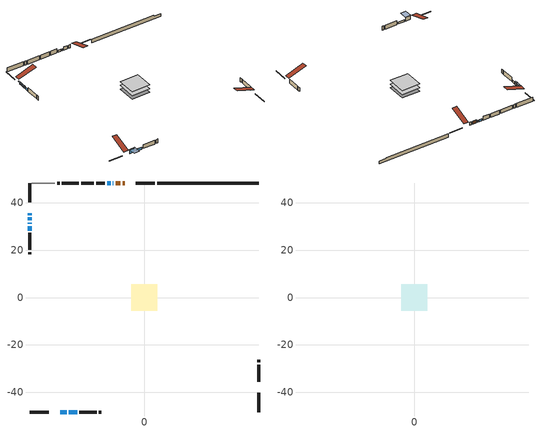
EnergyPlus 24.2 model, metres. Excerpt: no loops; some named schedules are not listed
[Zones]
conditioned space
 floor adiabatic (AdiabaticFloorConstruction): -5.56,-5.56 -5.56,5.56 5.56,5.56 5.56,-5.56 z0.46
 floor foundation (Slab1 construction): -5.49,-5.49 -5.49,5.49 5.49,5.49 5.49,-5.49 z-1.83
 wall outside (RimJoist1 construction): 4.5,48.25 -3.55,48.25 / -48.25,-48.25 -40.2,-48.25 / -48.25,48.25 -48.25,40.2 / 48.25,-48.25 48.25,-40.2 z0.46:0.76
 wall outside (AdiabaticWallConstruction 1): -10.05,48.25 -12.07,48.25 z0.46:2.49
 wall outside (AdiabaticWallConstruction): -48.25,35.49 -48.25,34.67 / -48.25,33.75 -48.25,32.53 / -48.25,31.6 -48.25,30.99 / -31.82,-48.25 -28.24,-48.25 / -13,48.25 -13.27,48.25 / -14.19,48.25 -15.68,48.25 / -48.25,30.06 -48.25,28.23 z0.46:1.68; -35.49,-48.25 -32.75,-48.25 z0.46:2.82
 wall outside (Wall3 construction): -27.52,48.25 -34.75,48.25 / -27.31,-48.25 -20.07,-48.25 / -48.25,27.3 -48.25,20.07 / 48.25,-35.49 48.25,-28.26 z0.46:2.9
 wall outside (Wall4 construction): -35.68,48.25 -36.69,48.25 / -19.15,-48.25 -18.14,-48.25 / -48.25,19.14 -48.25,18.13 / 48.25,-27.33 48.25,-26.32 z0.46:2.9
 wall foundation (FoundationWall1 construction): 5.43,48.25,-1.83 5.43,48.25,0.46 43.97,48.25,0.46 43.97,48.25,-0.06 48.25,48.25,-0.06 48.25,48.25,-1.83
 wall othersidecoefficients (AdiabaticWallConstruction 1): -8.26,48.25 -9.12,48.25 z0.46:2.49
 wall othersidecoefficients (Wall1 construction): -16.61,48.25 -20.27,48.25 z0.46:2.9
 wall othersidecoefficients (Wall2 construction): -21.2,48.25 -26.59,48.25 z0.46:2.9
 wall adiabatic (Wall5 construction): -37.62,48.25 -47.32,48.25 z0.46:2.9
 window (WindowConstruction): -48.25,35.49 -48.25,34.67 z0.46:1.68
 window (WindowConstruction 1): -48.25,33.75 -48.25,32.53 z0.46:1.68
 window (WindowConstruction 2): -48.25,31.6 -48.25,30.99 z0.46:1.68
 window (WindowConstruction 3): -35.49,-48.25 -32.75,-48.25 z0.46:2.82
 window (WindowConstruction 4): -31.82,-48.25 -28.24,-48.25 z0.46:1.68
 window (WindowConstruction 5): -13,48.25 -13.26,48.25 z0.46:1.68
 window (WindowConstruction 6): -14.19,48.25 -15.68,48.25 z0.46:1.68
 window (WindowConstruction 7): -48.25,30.06 -48.25,28.23 z0.46:1.68
 door inside (Door): -8.26,48.25 -9.12,48.25 z0.46:2.49
 door (Door 1): -10.05,48.25 -12.07,48.25 z0.46:2.49
 ceiling adiabatic (AdiabaticFloorConstruction): 5.56,-5.56 5.56,5.56 -5.56,5.56 -5.56,-5.56 z0.46
attic - vented
 floor to conditioned space (Floor1 construction Reversed): -5.56,-5.56 -5.56,5.56 5.56,5.56 5.56,-5.56 z2.9
 roof outside (Roof1 construction): -7.34,48.25,2.9 -7.34,37.42,6.51 -4.48,37.42,6.51 -4.48,48.25,2.9; -36.42,-48.25,2.9 -36.42,-37.42,6.51 -39.27,-37.42,6.51 -39.27,-48.25,2.9; -48.25,36.42,2.9 -37.42,36.42,6.51 -37.42,39.27,6.51 -48.25,39.27,2.9; 48.25,-36.42,2.9 37.42,-36.42,6.51 37.42,-39.27,6.51 48.25,-39.27,2.9
shading: -48.25,34.21 -48.25,35.95 -48.8,35.95 -48.8,34.21 z2.14; -48.25,32.07 -48.25,34.21 -48.8,34.21 -48.8,32.07 z2.14; -48.25,30.53 -48.25,32.06 -48.8,32.06 -48.8,30.53 z2.14; -32.45,-48.25 -35.79,-48.25 -35.79,-52.52 -32.45,-52.52 z3.12
[Building]
Building 1: Terrain=Suburbs
[Site:Location]
Windsor AP_ON: Latitude {deg}=42.28; Longitude {deg}=-82.96; Time Zone {hr}=-5; Elevation {m}=190; Keep Site Location Information=Yes
[Site:GroundTemperature:Shallow]
6.34957, 4.46684, 4.31606, 5.20952, 8.79623, 12.3662, 15.4612, 17.4219, 17.5884, 15.9938, 12.9777, 9.51722
[Site:WaterMainsTemperature]
Calculation Method=Schedule; Temperature Schedule=mains temperature schedule
[Material] Roughness=Rough; Thermal Absorptance=0.9
Name | Thickness {m} | Conductivity {W/m-K} | Density {kg/m3} | Specific Heat {J/kg-K} | Solar Absorptance | Visible Absorptance
asphalt or fiberglass shingles | 0.00635 | 0.162714 | 1121.4 | 1465.45 | 0.4 | 0.4
ceiling loosefill ins | 0.169333 | 0.0480833 | 16.02 | 1046.75 | 0.7 | 0.7
ceiling stud and cavity | 0.1397 | 0.158357 | 65.682 | 1177.47 | 0.7 | 0.7
concrete 4.0 in. | 0.1016 | 1.803125 | 2242.8 | 837.4 | 0.7 | 0.7
concrete 8.0 in. | 0.2032 | 1.803125 | 2242.8 | 837.4 | 0.7 | 0.7
door material | 0.04445 | 0.060037 | 512.64 | 1214.23 | 0.7 | 0.7
door material 1 | 0.04445 | 0.053851 | 512.64 | 1214.23 | 0.7 | 0.7
exterior vertical ins | 0.0460229 | 0.029427 | 32.04 | 1214.23 | 0.7 | 0.7
floor covering | 0.0127 | 0.0433444 | 54.468 | 1339.84 | 0.6 | 0.6
floor rigid ins; wall rigid ins | 0.512978 | 0.029427 | 32.04 | 1214.23 | 0.7 | 0.7
floor stud and cavity | 0.1397 | 1.75129 | 37.0049 | 1207.88 | 0.7 | 0.7
furniture material conditioned space 1 | 0.1524 | 0.115458 | 640.8 | 1214.23 | 0.6 | 0.6
gypsum board | 0.0127 | 0.160291 | 801 | 837.4 | 0.6 | 0.6
gypsum board 1 | 0.0127 | 0.160291 | 801 | 837.4 | 0.7 | 0.7
osb sheathing 0.5 in. | 0.0127 | 0.115458 | 512.64 | 1214.23 | 0.4 | 0.4
osb sheathing 0.5 in. 1 | 0.0127 | 0.115458 | 512.64 | 1214.23 | 0.7 | 0.7
osb sheathing 0.75 in. | 0.01905 | 0.115458 | 512.64 | 1214.23 | 0.7 | 0.7
osb sheathing 2.0 in. | 0.0508 | 0.115458 | 512.64 | 1214.23 | 0.7 | 0.7
rim joist rigid ins | 0.051816 | 0.029427 | 32.04 | 1214.23 | 0.7 | 0.7
rim joist stud and cavity | 0.0508 | 0.034159 | 125.044 | 1163.47 | 0.6 | 0.6
wall stud and cavity | 0.1397 | 0.115731 | 139.0536 | 1170.24 | 0.7 | 0.7
wall stud and cavity 1 | 0.1397 | 0.100486 | 139.0536 | 1170.24 | 0.7 | 0.7
wall stud and cavity 2 | 0.1397 | 0.0812893 | 139.0536 | 1170.24 | 0.7 | 0.7
wall stud and cavity 3 | 0.1397 | 0.0902599 | 139.0536 | 1170.24 | 0.7 | 0.7
wall stud and cavity 4 | 0.1397 | 0.0742489 | 139.0536 | 1170.24 | 0.7 | 0.7
wall stud and cavity 5 | 0.0889 | 0.380278 | 52.3479 | 1209.89 | 0.7 | 0.7
wall stud and cavity 6 | 0.0889 | 0.391764 | 83.0341 | 1211.67 | 0.7 | 0.7
wood siding | 0.0254 | 0.102417 | 544.68 | 1172.36 | 0.4 | 0.4
wood siding 1; wood siding 2; wood siding 3 | 0.0254 | 0.102417 | 544.68 | 1172.36 | 0.7 | 0.7
[WindowMaterial:SimpleGlazingSystem]
Name | U-Factor {W/m2-K} | Solar Heat Gain Coefficient
WindowMaterial | 2.566456 | 0.53
WindowMaterial 1 | 2.50457 | 0.56
WindowMaterial 2 | 2.628914 | 0.49
WindowMaterial 3 | 2.47618 | 0.59
WindowMaterial 4 | 2.39668 | 0.62
WindowMaterial 5 | 3.0542 | 0.49
WindowMaterial 6 | 2.921331 | 0.67
WindowMaterial 7 | 2.69535 | 0.46
[Construction]
AdiabaticFloorConstruction: floor stud and cavity, floor rigid ins, osb sheathing 0.75 in., floor covering
AdiabaticWallConstruction: wood siding 2, wall rigid ins, wall stud and cavity 5, gypsum board
AdiabaticWallConstruction 1: wood siding 3, wall rigid ins, wall stud and cavity 5, gypsum board
Door: door material
Door 1: door material 1
Floor1 construction Reversed: gypsum board, ceiling stud and cavity, ceiling loosefill ins
FoundationWall1 construction: concrete 8.0 in., gypsum board 1
furniture construction conditioned space 1: furniture material conditioned space 1
PartitionWallConstruction: gypsum board, wall stud and cavity 6, gypsum board
RimJoist1 construction: wood siding 1, rim joist rigid ins, osb sheathing 2.0 in., rim joist stud and cavity
Roof1 construction: asphalt or fiberglass shingles
Slab1 construction: concrete 4.0 in.
Wall1 construction: osb sheathing 0.5 in., wall stud and cavity, gypsum board
Wall2 construction: osb sheathing 0.5 in., wall stud and cavity 1, gypsum board
Wall3 construction: wood siding, osb sheathing 0.5 in. 1, wall stud and cavity 2, gypsum board
Wall4 construction: wood siding, osb sheathing 0.5 in. 1, wall stud and cavity 3, gypsum board
Wall5 construction: osb sheathing 0.5 in., wall stud and cavity 4, gypsum board
WindowConstruction: WindowMaterial
WindowConstruction 1: WindowMaterial 1
WindowConstruction 2: WindowMaterial 2
WindowConstruction 3: WindowMaterial 3
WindowConstruction 4: WindowMaterial 4
WindowConstruction 5: WindowMaterial 5
WindowConstruction 6: WindowMaterial 6
WindowConstruction 7: WindowMaterial 7
[Zone] Multiplier=1; Part of Total Floor Area=Yes
Name | Volume {m3}
attic - vented | 72.4669
conditioned space | 606.9
[Space]
Name | Zone | Volume {m3}
attic - vented 1 | attic - vented | 72.4669
conditioned space 1 | conditioned space | 606.9
[ZoneInfiltration:EffectiveLeakageArea]
infil attic - vented 1: Zone or Space=attic - vented 1; Schedule=Always On Discrete; Effective Air Leakage Area {cm2}=5495.56; Stack Coefficient=0.00025105; Wind Coefficient=1.07053e-05
[ZoneMixing]
whole house fan mix: Zone or Space=attic - vented; Schedule=Always On Continuous; Design Flow Rate Calculation Method=Flow/Zone; Design Flow Rate {m3/s}=0; Source Zone or Space=conditioned space
[SurfaceProperty:ExposedFoundationPerimeter]
Slab1: Exposed Perimeter Calculation Method=TotalExposedPerimeter; Total Exposed Perimeter {m}=42.824
[SurfaceProperty:OtherSideCoefficients]
other non-freezing space: Combined Convective/Radiative Film Coefficient {W/m2-K}=8.35; Constant Temperature Coefficient=1; External Dry-Bulb Temperature Coefficient=0; Ground Temperature Coefficient=0; Wind Speed Coefficient=0; Zone Air Temperature Coefficient=0; Constant Temperature Schedule=other non-freezing space; Previous Other Side Temperature Coefficient=0
[InternalMass] Zone or ZoneList=conditioned space; Space or SpaceList=conditioned space 1
Name | Construction | Surface Area {m2}
furniture mass conditioned space 1 | furniture construction conditioned space 1 | 97.6402
partition wall mass | PartitionWallConstruction | 244.1
[Lights]
interior lighting: Zone or ZoneList or Space or SpaceList=conditioned space 1; Schedule=interior lighting schedule; Design Level Calculation Method=LightingLevel; Lighting Level {W}=343.2; Return Air Fraction=0; Fraction Radiant=0.6; Fraction Visible=0.2; Fraction Replaceable=1
[People]
occupants: Zone or ZoneList or Space or SpaceList=conditioned space 1; Number of People Schedule=occupants schedule; Number of People Calculation Method=People; Number of People=3; Fraction Radiant=0.314171; Sensible Heat Fraction=0.56303; Activity Level Schedule=occupants activity schedule; Carbon Dioxide Generation Rate {m3/s-W}=0; Enable ASHRAE 55 Comfort Warnings=No; Mean Radiant Temperature Calculation Type=EnclosureAveraged
[ElectricEquipment] Zone or ZoneList or Space or SpaceList=conditioned space 1; Design Level Calculation Method=EquipmentLevel
Name | Schedule | Design Level {W} | Fraction Latent | Fraction Radiant | Fraction Lost
clothes dryer | clothes dryer schedule | 140.772 | 0.015 | 0.081 | 0.85
clothes washer | clothes washer schedule | 32.1985 | 0.03 | 0.162 | 0.7
cooking range | cooking range schedule | 208.969 | 0.08 | 0.432 | 0.2
dishwasher | dishwasher schedule | 66.8632 | 0.3 | 0.18 | 0.4
fridge | fridge schedule | 72.9452 | 0 | 0.6 | 0
mech vent bath fan 0 | mech vent bath fan 0 schedule | 50.2 | 0 | 0 | 1
mech vent bath fan 1 | mech vent bath fan 1 schedule | 50.2 | 0 | 0 | 1
mech vent house fan | mech vent house fan schedule | 0 | 0 | 0 | 1
mech vent house fan cfis | mech vent house fan cfis schedule | 0 | 0 | 0 | 0
mech vent range fan 0 | mech vent range fan 0 schedule | 57 | 0 | 0 | 1
misc plug loads | misc plug loads schedule | 494.7 | 0.045 | 0.513 | 0.1
whole house fan | Always On Discrete | 0 | 0 | 0 | 1
[OtherEquipment] Zone or ZoneList or Space or SpaceList=conditioned space 1; Design Level Calculation Method=EquipmentLevel
Name | Fuel Type | Schedule | Design Level {W} | Fraction Latent | Fraction Radiant | Fraction Lost
clothes dryer 1 | Electricity | clothes dryer schedule | 0 | 0.015 | 0.081 | 0.85
cooking range 1 | Electricity | cooking range schedule | 0 | 0.08 | 0.432 | 0.2
general water use latent | None | general water use schedule | 59.3978 | 1 | 0 | 0
general water use sensible | None | general water use schedule | -58.539 | 0 | 0.6 | 0
mech vent house fan latent load | None | Always On Discrete | 0 | 1 | 0 | 0
mech vent house fan sensible load | None | Always On Discrete | 0 | 0 | 0 | 0
water heater energy adjustment1 | NaturalGas | Always On Discrete | 0.01 | 0 | 0 | 1
[ZoneInfiltration:DesignFlowRate] Zone or ZoneList or Space or SpaceList=conditioned space 1; Schedule=Always On Discrete; Design Flow Rate Calculation Method=Flow/Zone; Design Flow Rate {m3/s}=0
infil flow; natural vent flow; whole house fan flow
[AvailabilityManager:Scheduled]
central ac and furnace airloop Availability Manager: Schedule=Always On Discrete
[Foundation:Kiva]
Foundation Kiva 1: Initial Indoor Air Temperature {C}=18; Wall Height Above Grade {m}=0.460004; Wall Depth Below Slab {m}=0.2032; Custom Block Material Name 1=exterior vertical ins; Custom Block Depth 1 {m}=2.28999; Custom Block X Position 1 {m}=0.2159; Custom Block Z Position 1 {m}=0
[Foundation:Kiva:Settings]
Soil Conductivity {W/m-K}=0.849921; Soil Density {kg/m3}=1842.3; Soil Specific Heat {J/kg-K}=418.7; Ground Solar Absorptivity=0.9; Ground Thermal Absorptivity=0.9; Ground Surface Roughness {m}=0.03; Far-Field Width {m}=40; Deep-Ground Boundary Condition=ZeroFlux; Deep-Ground Depth {m}=40; Minimum Cell Dimension {m}=0.2; Maximum Cell Growth Coefficient=3; Simulation Timestep=Timestep
[Exterior:Lights]
exterior lighting: Schedule=exterior lighting schedule; Design Level {W}=75.6
[EnergyManagementSystem:GlobalVariable]
central_ac_and_furnace_airloop_Fan_RTF
infil_program_Qfan
infil_program_Qinf
natural_vent_program_Qnv
natural_vent_program_Qwhf
[EnergyManagementSystem:Sensor]
Name | Output:Variable or Output:Meter Index Key | Output:Variable or Output:Meter
airflow_gain | infil flow | Infiltration Sensible Heat Gain Energy
airflow_gain_1 | natural vent flow | Infiltration Sensible Heat Gain Energy
airflow_gain_2 | whole house fan flow | Infiltration Sensible Heat Gain Energy
airflow_loss | infil flow | Infiltration Sensible Heat Loss Energy
airflow_loss_1 | natural vent flow | Infiltration Sensible Heat Loss Energy
airflow_loss_2 | whole house fan flow | Infiltration Sensible Heat Loss Energy
clg_load_cond |  | Cooling:EnergyTransfer:Zone:CONDITIONED SPACE
clg_sp_s; clg_sp_s_1 | cooling setpoint | Schedule Value
clothes_dryer_exhaust_0_sch_s | clothes dryer exhaust 0 schedule | Schedule Value
cool_season | cooling season schedule | Schedule Value
htg_load_cond |  | Heating:EnergyTransfer:Zone:CONDITIONED SPACE
htg_sp_s; htg_sp_s_1 | heating setpoint | Schedule Value
ig_ee_conv | clothes dryer | Electric Equipment Convective Heating Energy
ig_ee_conv_2 | cooking range | Electric Equipment Convective Heating Energy
ig_ee_conv_4 | fridge | Electric Equipment Convective Heating Energy
ig_ee_conv_5 | misc plug loads | Electric Equipment Convective Heating Energy
ig_ee_conv_6 | whole house fan | Electric Equipment Convective Heating Energy
ig_ee_rad | clothes dryer | Electric Equipment Radiant Heating Energy
ig_ee_rad_2 | cooking range | Electric Equipment Radiant Heating Energy
ig_ee_rad_4 | fridge | Electric Equipment Radiant Heating Energy
ig_ee_rad_5 | misc plug loads | Electric Equipment Radiant Heating Energy
ig_ee_rad_6 | whole house fan | Electric Equipment Radiant Heating Energy
ig_lgt_conv | interior lighting | Lights Convective Heating Energy
ig_lgt_rad | interior lighting | Lights Radiant Heating Energy
ig_lgt_vis | interior lighting | Lights Visible Radiation Heating Energy
ig_oe_conv | clothes dryer 1 | Other Equipment Convective Heating Energy
ig_oe_conv_1 | cooking range 1 | Other Equipment Convective Heating Energy
ig_oe_conv_2 | general water use latent | Other Equipment Convective Heating Energy
ig_oe_conv_3 | general water use sensible | Other Equipment Convective Heating Energy
ig_oe_conv_4 | water heater energy adjustment1 | Other Equipment Convective Heating Energy
ig_oe_rad | clothes dryer 1 | Other Equipment Radiant Heating Energy
ig_oe_rad_1 | cooking range 1 | Other Equipment Radiant Heating Energy
ig_oe_rad_2 | general water use latent | Other Equipment Radiant Heating Energy
ig_oe_rad_3 | general water use sensible | Other Equipment Radiant Heating Energy
ig_oe_rad_4 | water heater energy adjustment1 | Other Equipment Radiant Heating Energy
ig_ppl_conv | occupants | People Convective Heating Energy
ig_ppl_rad | occupants | People Radiant Heating Energy
im_conv | furniture mass conditioned space 1 | Surface Inside Face Convection Heat Gain Energy
im_conv_1 | partition wall mass | Surface Inside Face Convection Heat Gain Energy
im_ig | furniture mass conditioned space 1 | Surface Inside Face Internal Gains Radiation Heat Gain Energy
im_ig_1 | partition wall mass | Surface Inside Face Internal Gains Radiation Heat Gain Energy
im_lgt | furniture mass conditioned space 1 | Surface Inside Face Lights Radiation Heat Gain Energy
im_lgt_1 | partition wall mass | Surface Inside Face Lights Radiation Heat Gain Energy
im_sol | furniture mass conditioned space 1 | Surface Inside Face Solar Radiation Heat Gain Energy
im_sol_1 | partition wall mass | Surface Inside Face Solar Radiation Heat Gain Energy
im_surf | furniture mass conditioned space 1 | Surface Inside Face Net Surface Thermal Radiation Heat Gain Energy
im_surf_1 | partition wall mass | Surface Inside Face Net Surface Thermal Radiation Heat Gain Energy
mech_vent_bath_fan_0_sch_s | mech vent bath fan 0 schedule | Schedule Value
mech_vent_bath_fan_1_sch_s | mech vent bath fan 1 schedule | Schedule Value
mech_vent_range_fan_0_sch_s | mech vent range fan 0 schedule | Schedule Value
mv_conv | mech vent bath fan 0 | Electric Equipment Convective Heating Energy
mv_conv_1 | mech vent bath fan 1 | Electric Equipment Convective Heating Energy
mv_conv_2 | mech vent house fan | Electric Equipment Convective Heating Energy
mv_conv_3 | mech vent house fan cfis | Electric Equipment Convective Heating Energy
mv_conv_4 | mech vent range fan 0 | Electric Equipment Convective Heating Energy
mv_conv_5 | mech vent house fan latent load | Other Equipment Convective Heating Energy
mv_conv_6 | mech vent house fan sensible load | Other Equipment Convective Heating Energy
mv_rad | mech vent bath fan 0 | Electric Equipment Radiant Heating Energy
mv_rad_1 | mech vent bath fan 1 | Electric Equipment Radiant Heating Energy
mv_rad_2 | mech vent house fan | Electric Equipment Radiant Heating Energy
mv_rad_3 | mech vent house fan cfis | Electric Equipment Radiant Heating Energy
mv_rad_4 | mech vent range fan 0 | Electric Equipment Radiant Heating Energy
mv_rad_5 | mech vent house fan latent load | Other Equipment Radiant Heating Energy
mv_rad_6 | mech vent house fan sensible load | Other Equipment Radiant Heating Energy
natural_vent_s | natural vent schedule | Schedule Value
oa_temp |  | Site Outdoor Air Drybulb Temperature
out_pb_s |  | Site Outdoor Air Barometric Pressure
out_wt_s |  | Site Outdoor Air Humidity Ratio
site_vw_s |  | Site Wind Speed
ss_back_out | Window1 | Surface Window Shortwave from Zone Back Out Window Heat Transfer Rate
ss_back_out_1 | Window2 | Surface Window Shortwave from Zone Back Out Window Heat Transfer Rate
ss_back_out_2 | Window3 | Surface Window Shortwave from Zone Back Out Window Heat Transfer Rate
ss_back_out_3 | Window4 | Surface Window Shortwave from Zone Back Out Window Heat Transfer Rate
ss_back_out_4 | Window5 | Surface Window Shortwave from Zone Back Out Window Heat Transfer Rate
ss_back_out_5 | Window6 | Surface Window Shortwave from Zone Back Out Window Heat Transfer Rate
ss_back_out_6 | Window8 | Surface Window Shortwave from Zone Back Out Window Heat Transfer Rate
ss_back_out_7 | Window9 | Surface Window Shortwave from Zone Back Out Window Heat Transfer Rate
ss_conv | Door1 | Surface Inside Face Convection Heat Gain Energy
ss_conv_1 | Door2 | Surface Inside Face Convection Heat Gain Energy
ss_conv_2 | Window1 | Surface Inside Face Convection Heat Gain Energy
ss_conv_3 | Window2 | Surface Inside Face Convection Heat Gain Energy
ss_conv_4 | Window3 | Surface Inside Face Convection Heat Gain Energy
ss_conv_5 | Window4 | Surface Inside Face Convection Heat Gain Energy
ss_conv_6 | Window5 | Surface Inside Face Convection Heat Gain Energy
ss_conv_7 | Window6 | Surface Inside Face Convection Heat Gain Energy
ss_conv_8 | Window8 | Surface Inside Face Convection Heat Gain Energy
ss_conv_9 | Window9 | Surface Inside Face Convection Heat Gain Energy
ss_ig | Door1 | Surface Inside Face Internal Gains Radiation Heat Gain Energy
ss_ig_1 | Door2 | Surface Inside Face Internal Gains Radiation Heat Gain Energy
ss_ig_2 | Window1 | Surface Inside Face Internal Gains Radiation Heat Gain Energy
ss_ig_3 | Window2 | Surface Inside Face Internal Gains Radiation Heat Gain Energy
ss_ig_4 | Window3 | Surface Inside Face Internal Gains Radiation Heat Gain Energy
ss_ig_5 | Window4 | Surface Inside Face Internal Gains Radiation Heat Gain Energy
ss_ig_6 | Window5 | Surface Inside Face Internal Gains Radiation Heat Gain Energy
ss_ig_7 | Window6 | Surface Inside Face Internal Gains Radiation Heat Gain Energy
ss_ig_8 | Window8 | Surface Inside Face Internal Gains Radiation Heat Gain Energy
ss_ig_9 | Window9 | Surface Inside Face Internal Gains Radiation Heat Gain Energy
ss_lgt | Door1 | Surface Inside Face Lights Radiation Heat Gain Energy
ss_lgt_1 | Door2 | Surface Inside Face Lights Radiation Heat Gain Energy
ss_sol | Door1 | Surface Inside Face Solar Radiation Heat Gain Energy
ss_sol_1 | Door2 | Surface Inside Face Solar Radiation Heat Gain Energy
ss_surf | Door1 | Surface Inside Face Net Surface Thermal Radiation Heat Gain Energy
ss_surf_1 | Door2 | Surface Inside Face Net Surface Thermal Radiation Heat Gain Energy
ss_surf_2 | Window1 | Surface Inside Face Net Surface Thermal Radiation Heat Gain Energy
ss_surf_3 | Window2 | Surface Inside Face Net Surface Thermal Radiation Heat Gain Energy
ss_surf_4 | Window3 | Surface Inside Face Net Surface Thermal Radiation Heat Gain Energy
ss_surf_5 | Window4 | Surface Inside Face Net Surface Thermal Radiation Heat Gain Energy
ss_surf_6 | Window5 | Surface Inside Face Net Surface Thermal Radiation Heat Gain Energy
ss_surf_7 | Window6 | Surface Inside Face Net Surface Thermal Radiation Heat Gain Energy
ss_surf_8 | Window8 | Surface Inside Face Net Surface Thermal Radiation Heat Gain Energy
ss_surf_9 | Window9 | Surface Inside Face Net Surface Thermal Radiation Heat Gain Energy
ss_trans_in | Window1 | Surface Window Transmitted Solar Radiation Rate
ss_trans_in_1 | Window2 | Surface Window Transmitted Solar Radiation Rate
ss_trans_in_2 | Window3 | Surface Window Transmitted Solar Radiation Rate
ss_trans_in_3 | Window4 | Surface Window Transmitted Solar Radiation Rate
ss_trans_in_4 | Window5 | Surface Window Transmitted Solar Radiation Rate
ss_trans_in_5 | Window6 | Surface Window Transmitted Solar Radiation Rate
ss_trans_in_6 | Window8 | Surface Window Transmitted Solar Radiation Rate
ss_trans_in_7 | Window9 | Surface Window Transmitted Solar Radiation Rate
ss_trans_out | Window1 | Surface Inside Face Initial Transmitted Diffuse Transmitted Out Window Solar Radiation Rate
ss_trans_out_1 | Window2 | Surface Inside Face Initial Transmitted Diffuse Transmitted Out Window Solar Radiation Rate
ss_trans_out_2 | Window3 | Surface Inside Face Initial Transmitted Diffuse Transmitted Out Window Solar Radiation Rate
ss_trans_out_3 | Window4 | Surface Inside Face Initial Transmitted Diffuse Transmitted Out Window Solar Radiation Rate
ss_trans_out_4 | Window5 | Surface Inside Face Initial Transmitted Diffuse Transmitted Out Window Solar Radiation Rate
ss_trans_out_5 | Window6 | Surface Inside Face Initial Transmitted Diffuse Transmitted Out Window Solar Radiation Rate
ss_trans_out_6 | Window8 | Surface Inside Face Initial Transmitted Diffuse Transmitted Out Window Solar Radiation Rate
ss_trans_out_7 | Window9 | Surface Inside Face Initial Transmitted Diffuse Transmitted Out Window Solar Radiation Rate
s_conv | Floor1 | Surface Inside Face Convection Heat Gain Energy
s_conv_1 | FoundationWall1 | Surface Inside Face Convection Heat Gain Energy
s_conv_10 | Wall2 | Surface Inside Face Convection Heat Gain Energy
s_conv_11 | Wall3:0 | Surface Inside Face Convection Heat Gain Energy
s_conv_12 | Wall3:180 | Surface Inside Face Convection Heat Gain Energy
s_conv_13 | Wall3:270 | Surface Inside Face Convection Heat Gain Energy
s_conv_14 | Wall3:90 | Surface Inside Face Convection Heat Gain Energy
s_conv_15 | Wall4:0 | Surface Inside Face Convection Heat Gain Energy
s_conv_16 | Wall4:180 | Surface Inside Face Convection Heat Gain Energy
s_conv_17 | Wall4:270 | Surface Inside Face Convection Heat Gain Energy
s_conv_18 | Wall4:90 | Surface Inside Face Convection Heat Gain Energy
s_conv_19 | Wall5 | Surface Inside Face Convection Heat Gain Energy
s_conv_2 | inferred conditioned ceiling | Surface Inside Face Convection Heat Gain Energy
s_conv_3 | inferred conditioned floor | Surface Inside Face Convection Heat Gain Energy
s_conv_4 | RimJoist1:0 | Surface Inside Face Convection Heat Gain Energy
s_conv_5 | RimJoist1:180 | Surface Inside Face Convection Heat Gain Energy
s_conv_6 | RimJoist1:270 | Surface Inside Face Convection Heat Gain Energy
s_conv_7 | RimJoist1:90 | Surface Inside Face Convection Heat Gain Energy
s_conv_8 | Slab1 | Surface Inside Face Convection Heat Gain Energy
s_conv_9 | Wall1 | Surface Inside Face Convection Heat Gain Energy
s_ig | Floor1 | Surface Inside Face Internal Gains Radiation Heat Gain Energy
s_ig_1 | FoundationWall1 | Surface Inside Face Internal Gains Radiation Heat Gain Energy
s_ig_10 | Wall2 | Surface Inside Face Internal Gains Radiation Heat Gain Energy
s_ig_11 | Wall3:0 | Surface Inside Face Internal Gains Radiation Heat Gain Energy
s_ig_12 | Wall3:180 | Surface Inside Face Internal Gains Radiation Heat Gain Energy
s_ig_13 | Wall3:270 | Surface Inside Face Internal Gains Radiation Heat Gain Energy
s_ig_14 | Wall3:90 | Surface Inside Face Internal Gains Radiation Heat Gain Energy
s_ig_15 | Wall4:0 | Surface Inside Face Internal Gains Radiation Heat Gain Energy
s_ig_16 | Wall4:180 | Surface Inside Face Internal Gains Radiation Heat Gain Energy
s_ig_17 | Wall4:270 | Surface Inside Face Internal Gains Radiation Heat Gain Energy
s_ig_18 | Wall4:90 | Surface Inside Face Internal Gains Radiation Heat Gain Energy
s_ig_19 | Wall5 | Surface Inside Face Internal Gains Radiation Heat Gain Energy
s_ig_2 | inferred conditioned ceiling | Surface Inside Face Internal Gains Radiation Heat Gain Energy
s_ig_3 | inferred conditioned floor | Surface Inside Face Internal Gains Radiation Heat Gain Energy
s_ig_4 | RimJoist1:0 | Surface Inside Face Internal Gains Radiation Heat Gain Energy
